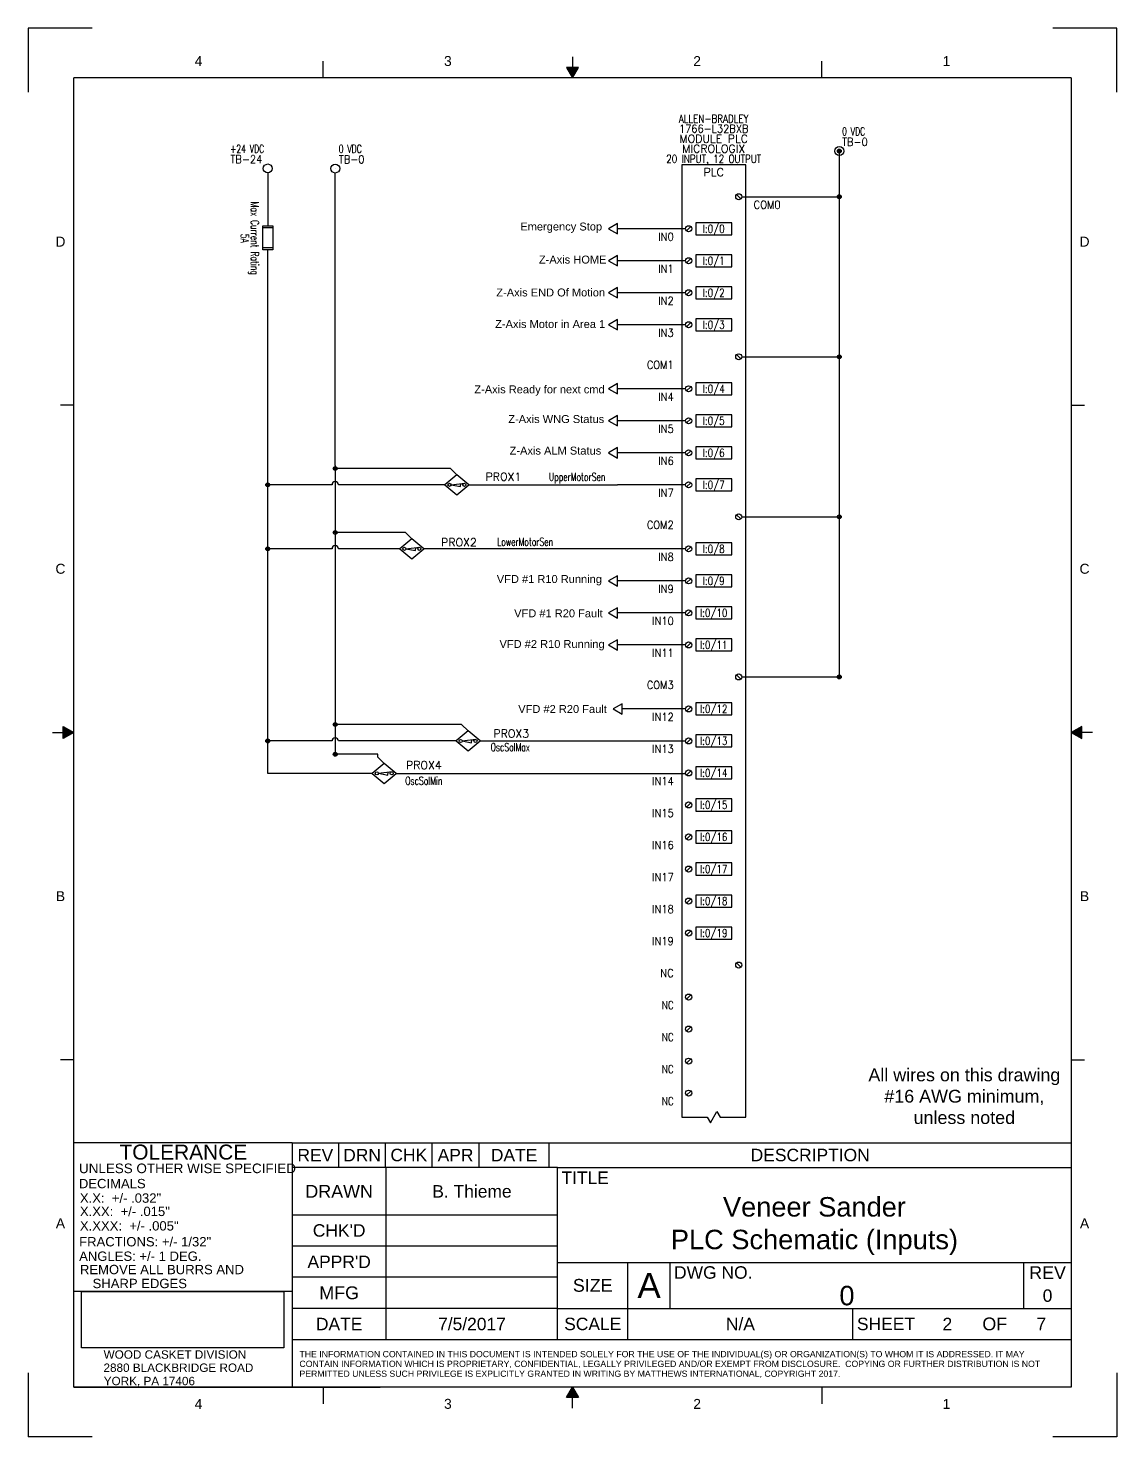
# Model space of a CAD drawing. Header units: inches. Extents: x 2 to 151, y 1 to 23.
# Drawn here: x 24.45 to 41.45, y 1.42 to 23.42 of the extents above; entities that cross this region are included whole.
import ezdxf
from ezdxf.enums import TextEntityAlignment as Align

# ---------------------------------------------------------------- set-up
doc = ezdxf.new("R2010")
doc.units = ezdxf.units.IN
doc.header["$MEASUREMENT"] = 0
for name, color, linetype in [('DESC', 150, 'Continuous'), ('LOC', 8, 'Continuous'), ('MISC', 7, 'Continuous'), ('SYMS', 7, 'Continuous'), ('TAGS', 150, 'Continuous'), ('TERMS', 123, 'Continuous'), ('Title Block Border', 7, 'Continuous'), ('Title Block Text', 7, 'Continuous'), ('WIRES', 7, 'Continuous')]:
    doc.layers.add(name, color=color, linetype=linetype)
doc.styles.add('Current-ANSI', font='arial.ttf')
doc.styles.add('DEFAULT-ANSI', font='arial.ttf')
doc.styles.get("Standard").update_dxf_attribs({"font": 'arial.ttf'})
doc.styles.add('Text Style5', font='arial.ttf')
doc.styles.add('WD', font='romans.shx')
picture_1 = doc.add_image_def('image1.png', size_in_pixel=(507, 141))

# ---------------------------------------------------------------- blocks, each defined once
blk = doc.blocks.new('Title Block A Portrait')
at = {"layer": 'Title Block Border'}
h = blk.add_hatch(color=256, dxfattribs=at)
h.dxf.hatch_style = 1
h.paths.add_polyline_path([(4.202, 10.693), (4.25, 10.611), (4.298, 10.693)])
h = blk.add_hatch(color=256, dxfattribs=at)
h.dxf.hatch_style = 1
h.paths.add_polyline_path([(0.273, 5.452), (0.356, 5.5), (0.273, 5.548)])
h = blk.add_hatch(color=256, dxfattribs=at)
h.dxf.hatch_style = 1
h.paths.add_polyline_path([(8.227, 5.548), (8.144, 5.5), (8.227, 5.452)])
h = blk.add_hatch(color=256, dxfattribs=at)
h.dxf.hatch_style = 1
h.paths.add_polyline_path([(4.298, 0.307), (4.25, 0.389), (4.202, 0.307)])
for p, q in [((0.5, 11), (0, 11)), ((0, 11), (0, 10.5)), ((8.5, 11), (8, 11)), ((8.5, 10.5), (8.5, 11)), ((2.303, 10.611), (2.303, 10.743)), ((4.298, 10.693), (4.202, 10.693)), ((4.202, 10.693), (4.25, 10.611)), ((4.25, 10.776), (4.25, 10.693)), ((4.25, 10.611), (4.298, 10.693)), ((4.25, 10.611), (4.298, 10.693)), ((6.197, 10.611), (6.197, 10.743)), ((0.356, 0.389), (0.356, 10.611)), ((8.144, 10.611), (0.356, 10.611)), ((8.144, 10.611), (8.144, 0.389)), ((0.356, 6.473), (0.356, 8.683)), ((0.356, 8.055), (0.252, 8.055)), ((8.144, 8.055), (8.248, 8.055)), ((0.191, 5.5), (0.273, 5.5)), ((0.273, 5.452), (0.273, 5.548)), ((0.273, 5.548), (0.356, 5.5)), ((0.356, 5.5), (0.273, 5.452)), ((0.356, 5.5), (0.273, 5.452)), ((8.227, 5.548), (8.144, 5.5)), ((8.144, 5.5), (8.227, 5.452)), ((8.144, 5.5), (8.227, 5.452)), ((8.227, 5.452), (8.227, 5.548)), ((8.309, 5.5), (8.227, 5.5)), ((0.356, 2.945), (0.252, 2.945)), ((8.144, 2.945), (8.248, 2.945)), ((2.06, 2.297), (0.356, 2.297)), ((2.06, 2.297), (2.06, 0.759)), ((2.06, 2.297), (8.144, 2.297)), ((2.425, 2.102), (2.425, 2.297)), ((2.79, 2.102), (2.79, 2.297)), ((3.155, 2.102), (3.155, 2.297)), ((3.52, 2.102), (3.52, 2.297)), ((4.067, 2.102), (4.067, 2.297)), ((4.133, 2.102), (2.06, 2.102)), ((2.796, 0.759), (2.796, 2.102)), ((4.133, 0.759), (4.133, 2.102)), ((4.133, 2.102), (8.144, 2.102)), ((4.133, 1.732), (2.06, 1.732)), ((4.133, 1.489), (2.06, 1.489)), ((4.133, 1.362), (8.144, 1.362)), ((4.683, 1.002), (4.683, 1.362)), ((5.013, 1.002), (5.013, 1.362)), ((7.774, 1.002), (7.774, 1.362)), ((4.133, 1.246), (2.06, 1.246)), ((2.06, 1.135), (0.356, 1.135)), ((4.133, 1.002), (2.06, 1.002)), ((4.133, 1.002), (8.144, 1.002)), ((4.683, 0.759), (4.683, 1.002)), ((6.44, 0.759), (6.44, 1.002)), ((2.06, 0.759), (8.144, 0.759)), ((2.06, 0.759), (2.06, 0.389)), ((0, 0.5), (0, 0)), ((8.5, 0.5), (8.5, 0)), ((8.144, 0.389), (0.356, 0.389)), ((0.356, 0.389), (2.747, 0.389)), ((2.303, 0.389), (2.303, 0.257)), ((4.202, 0.307), (4.25, 0.389)), ((4.25, 0.389), (4.298, 0.307)), ((4.25, 0.389), (4.298, 0.307)), ((6.197, 0.389), (6.197, 0.257)), ((4.298, 0.307), (4.202, 0.307)), ((4.25, 0.224), (4.25, 0.307)), ((0.5, 0), (0, 0)), ((8.5, 0), (8, 0))]:
    blk.add_line(p, q, dxfattribs=at)
at = {"layer": 'Title Block Border', "color": 5, "style": 'DEFAULT-ANSI'}
for s, height, p in [('DECIMALS', 0.073, (0.396, 1.941)), ('X.X:  +/- .032"', 0.07301, (0.404, 1.828)), ('X.XX:  +/- .015"', 0.07301, (0.404, 1.724)), ('X.XXX:  +/- .005"', 0.07301, (0.404, 1.611)), ('FRACTIONS: +/- 1/32"', 0.07301, (0.398, 1.487)), ('ANGLES: +/- 1 DEG.', 0.07301, (0.398, 1.374)), ('WOOD CASKET DIVISION', 0.06553, (0.589, 0.61)), ('2880 BLACKBRIDGE ROAD', 0.06553, (0.588, 0.507)), ('YORK, PA 17406', 0.06553, (0.59, 0.403))]:
    blk.add_text(s, height=height, dxfattribs=at).set_placement(p)
for s, p in [('THE INFORMATION CONTAINED IN THIS DOCUMENT IS INTENDED SOLELY FOR THE USE OF THE INDIVIDUAL(S) OR ORGANIZATION(S) TO WHOM IT IS ADDRESSED. IT MAY', (2.118, 0.646)), ('CONTAIN INFORMATION WHICH IS PROPRIETARY, CONFIDENTIAL, LEGALLY PRIVILEGED AND/OR EXEMPT FROM DISCLOSURE.  COPYING OR FURTHER DISTRIBUTION IS NOT', (2.118, 0.57)), ('PERMITTED UNLESS SUCH PRIVILEGE IS EXPLICITLY GRANTED IN WRITING BY MATTHEWS INTERNATIONAL, COPYRIGHT 2017.', (2.118, 0.493))]:
    blk.add_text(s, height=0.048673, dxfattribs=at).set_placement(p, align=Align.MIDDLE_LEFT)
at = {"layer": 'Title Block Border', "char_height": 0.0778, "attachment_point": 5, "style": 'Text Style5'}
for s, insert in [('4', (1.33, 10.743)), ('3', (3.277, 10.743)), ('2', (5.223, 10.743)), ('1', (7.17, 10.743)), ('D', (0.252, 9.333)), ('D', (8.248, 9.333)), ('C', (0.252, 6.778)), ('C', (8.248, 6.778)), ('B', (0.252, 4.222)), ('B', (8.248, 4.222)), ('A', (0.252, 1.667)), ('A', (8.248, 1.667)), ('4', (1.33, 0.257)), ('3', (3.277, 0.257)), ('2', (5.223, 0.257)), ('1', (7.17, 0.257))]:
    blk.add_mtext(s, dxfattribs=dict(at, insert=insert))
at = {"layer": 'Title Block Border', "color": 5, "attachment_point": 1, "style": 'DEFAULT-ANSI'}
for s, insert, char_height, width in [('TOLERANCE', (0.713, 2.282), 0.1168, 1.0081), ('\\fArial|b0|i0;\\H0.0750;UNLESS OTHER WISE SPECIFIED', (0.397, 2.134), 0.07301, 1.70843), ('{\\H1x;REMOVE ALL BURRS AND}', (0.404, 1.343), 0.07301, 2.13676), ('SHARP EDGES', (0.503, 1.234), 0.07301, 2.13676)]:
    blk.add_mtext(s, dxfattribs=dict(at, insert=insert, char_height=char_height, width=width))
at = {"layer": 'Title Block Border', "color": 7, "style": 'Current-ANSI'}
for s, insert, char_height, width, attachment_point in [('REV', (2.242, 2.2), 0.0973, 0.66161, 5), ('{\\H1x;DRN}', (2.607, 2.2), 0.0973, 0.66161, 5), ('CHK', (2.972, 2.2), 0.0973, 0.66161, 5), ('APR', (3.337, 2.2), 0.0973, 0.66161, 5), ('DATE', (3.794, 2.2), 0.0973, 0.66161, 5), ('DESCRIPTION', (6.106, 2.2), 0.09735, 0.66161, 5), ('{\\H1x;TITLE}', (4.164, 2.072), 0.09735, 0.72818, 1), ('\\fArial|b0|i0;\\H0.1000;DRAWN', (2.428, 1.917), 0.09735, 0.66161, 5), ("{\\H1x;CHK'D}", (2.428, 1.611), 0.09735, 0.83407, 5), ("{\\H1x;APPR'D}", (2.428, 1.367), 0.09735, 0.25168, 5), ('{\\H1x;DWG NO.}', (5.043, 1.332), 0.09735, 0.72818, 1), ('\\fArial|b0|i0;\\H0.1000;REV', (7.959, 1.332), 0.09735, 0.36409, 2), ('\\fArial|b0|i0;\\H0.1000;SIZE', (4.408, 1.182), 0.09735, 0.30235, 5), ('\\fArial|b0|i0;\\H0.1000;MFG', (2.428, 1.124), 0.09735, 0.38348, 5), ('{\\H1x;DATE}', (2.428, 0.881), 0.09735, 0.93418, 5), ('{\\H1x;SCALE}', (4.408, 0.881), 0.09735, 0.89927, 5), ('{\\H1x;SHEET}', (6.471, 0.881), 0.09735, 0.72818, 4), ('\\fArial|b0|i0;\\H0.1000;OF', (7.547, 0.881), 0.09735, 0.27259, 5)]:
    blk.add_mtext(s, dxfattribs=dict(at, insert=insert, char_height=char_height, width=width, attachment_point=attachment_point))
at = {"layer": 'Title Block Border', "insert": (4.848, 1.182), "char_height": 0.195, "attachment_point": 5}
blk.add_mtext_dynamic_manual_height_columns('A', width=0.32411, gutter_width=1, heights=[0], dxfattribs=at)
at = {"layer": 'Title Block Border'}
blk.add_attdef('SCALE', text='', height=0.0973, dxfattribs=at).set_placement((5.561, 0.881), align=Align.MIDDLE_CENTER)
at = {"layer": 'Title Block Text'}
for tag, height, p in [('DRAWN_BY', 0.0973, (3.465, 1.917)), ('TITLE1', 0.152, (6.139, 1.796)), ('CHECKED_BY', 0.0973, (3.465, 1.611)), ('TITLE2', 0.152, (6.139, 1.541)), ('APPROVED_BY', 0.0973, (3.465, 1.367)), ('MFG', 0.0973, (3.465, 1.124)), ('DWG_NO', 0.152, (6.393, 1.103)), ('REV', 0.0973, (7.959, 1.103)), ('DATE', 0.0973, (3.465, 0.881)), ('SHEET_NO', 0.0973, (7.177, 0.881)), ('SHEET_OF', 0.0973, (7.91, 0.881))]:
    blk.add_attdef(tag, text='', height=height, dxfattribs=at).set_placement(p, align=Align.MIDDLE_CENTER)
at = {"color": 8}
image = blk.add_image(picture_1, insert=(0.417, 0.696), size_in_units=(1.579, 0.439), dxfattribs=at)
image.dxf.flags = 15
image.dxf.unprotected_set("ltscale", 0)
blk = doc.blocks.new('PLCIO_5745')
at = {"layer": 'SYMS'}
for p, q in [((0.5, 0.5), (-0.5, 0.5)), ((-0.5, 0.5), (-0.5, -14.375)), ((0.5, -14.375), (0.5, 0.5)), ((0.357, 0.033), (0.424, -0.033)), ((0.281, -0.406), (-0.281, -0.406)), ((-0.281, -0.406), (-0.281, -0.594)), ((0.281, -0.594), (0.281, -0.406)), ((-0.357, -0.467), (-0.424, -0.533)), ((-0.281, -0.594), (0.281, -0.594)), ((-0.357, -0.967), (-0.424, -1.033)), ((0.281, -0.906), (-0.281, -0.906)), ((-0.281, -0.906), (-0.281, -1.094)), ((-0.281, -1.094), (0.281, -1.094)), ((0.281, -1.094), (0.281, -0.906)), ((-0.357, -1.467), (-0.424, -1.533)), ((0.281, -1.406), (-0.281, -1.406)), ((-0.281, -1.406), (-0.281, -1.594)), ((0.281, -1.594), (0.281, -1.406)), ((-0.281, -1.594), (0.281, -1.594)), ((-0.357, -1.967), (-0.424, -2.033)), ((0.281, -1.906), (-0.281, -1.906)), ((-0.281, -1.906), (-0.281, -2.094)), ((0.281, -2.094), (0.281, -1.906)), ((-0.281, -2.094), (0.281, -2.094)), ((0.357, -2.467), (0.424, -2.533)), ((-0.357, -2.967), (-0.424, -3.033)), ((0.281, -2.906), (-0.281, -2.906)), ((-0.281, -2.906), (-0.281, -3.094)), ((0.281, -3.094), (0.281, -2.906)), ((-0.281, -3.094), (0.281, -3.094)), ((-0.357, -3.467), (-0.424, -3.533)), ((0.281, -3.406), (-0.281, -3.406)), ((-0.281, -3.406), (-0.281, -3.594)), ((0.281, -3.594), (0.281, -3.406)), ((-0.281, -3.594), (0.281, -3.594)), ((0.281, -3.906), (-0.281, -3.906)), ((-0.281, -3.906), (-0.281, -4.094)), ((0.281, -4.094), (0.281, -3.906)), ((-0.357, -3.967), (-0.424, -4.033)), ((-0.281, -4.094), (0.281, -4.094)), ((-0.357, -4.467), (-0.424, -4.533)), ((0.281, -4.406), (-0.281, -4.406)), ((-0.281, -4.406), (-0.281, -4.594)), ((-0.281, -4.594), (0.281, -4.594)), ((0.281, -4.594), (0.281, -4.406)), ((0.357, -4.967), (0.424, -5.033)), ((-0.357, -5.467), (-0.424, -5.533)), ((0.281, -5.406), (-0.281, -5.406)), ((-0.281, -5.406), (-0.281, -5.594)), ((0.281, -5.594), (0.281, -5.406)), ((-0.281, -5.594), (0.281, -5.594)), ((0.281, -5.906), (-0.281, -5.906)), ((-0.281, -5.906), (-0.281, -6.094)), ((0.281, -6.094), (0.281, -5.906)), ((-0.357, -5.967), (-0.424, -6.033)), ((-0.281, -6.094), (0.281, -6.094)), ((-0.357, -6.467), (-0.424, -6.533)), ((0.281, -6.406), (-0.281, -6.406)), ((-0.281, -6.406), (-0.281, -6.594)), ((-0.281, -6.594), (0.281, -6.594)), ((0.281, -6.594), (0.281, -6.406)), ((-0.357, -6.967), (-0.424, -7.033)), ((0.281, -6.906), (-0.281, -6.906)), ((-0.281, -6.906), (-0.281, -7.094)), ((0.281, -7.094), (0.281, -6.906)), ((-0.281, -7.094), (0.281, -7.094)), ((0.357, -7.467), (0.424, -7.533)), ((0.281, -7.906), (-0.281, -7.906)), ((-0.281, -7.906), (-0.281, -8.094)), ((0.281, -8.094), (0.281, -7.906)), ((-0.357, -7.967), (-0.424, -8.033)), ((-0.281, -8.094), (0.281, -8.094)), ((-0.357, -8.467), (-0.424, -8.533)), ((0.281, -8.406), (-0.281, -8.406)), ((-0.281, -8.406), (-0.281, -8.594)), ((0.281, -8.594), (0.281, -8.406)), ((-0.281, -8.594), (0.281, -8.594)), ((-0.357, -8.967), (-0.424, -9.033)), ((0.281, -8.906), (-0.281, -8.906)), ((-0.281, -8.906), (-0.281, -9.094)), ((0.281, -9.094), (0.281, -8.906)), ((-0.281, -9.094), (0.281, -9.094)), ((0.281, -9.406), (-0.281, -9.406)), ((-0.281, -9.406), (-0.281, -9.594)), ((0.281, -9.594), (0.281, -9.406)), ((-0.357, -9.467), (-0.424, -9.533)), ((-0.281, -9.594), (0.281, -9.594)), ((-0.357, -9.967), (-0.424, -10.033)), ((0.281, -9.906), (-0.281, -9.906)), ((-0.281, -9.906), (-0.281, -10.094)), ((-0.281, -10.094), (0.281, -10.094)), ((0.281, -10.094), (0.281, -9.906)), ((-0.357, -10.467), (-0.424, -10.533)), ((0.281, -10.406), (-0.281, -10.406)), ((-0.281, -10.406), (-0.281, -10.594)), ((0.281, -10.594), (0.281, -10.406)), ((-0.281, -10.594), (0.281, -10.594)), ((-0.357, -10.967), (-0.424, -11.033)), ((0.281, -10.906), (-0.281, -10.906)), ((-0.281, -10.906), (-0.281, -11.094)), ((0.281, -11.094), (0.281, -10.906)), ((-0.281, -11.094), (0.281, -11.094)), ((0.281, -11.406), (-0.281, -11.406)), ((-0.281, -11.406), (-0.281, -11.594)), ((0.281, -11.594), (0.281, -11.406)), ((-0.357, -11.467), (-0.424, -11.533)), ((-0.281, -11.594), (0.281, -11.594)), ((0.357, -11.967), (0.424, -12.033)), ((-0.357, -12.467), (-0.424, -12.533)), ((-0.357, -12.967), (-0.424, -13.033)), ((-0.357, -13.467), (-0.424, -13.533)), ((-0.357, -13.967), (-0.424, -14.033)), ((-0.05, -14.462), (0.05, -14.288)), ((0.05, -14.288), (0.1, -14.375)), ((-0.5, -14.375), (-0.1, -14.375)), ((-0.1, -14.375), (-0.05, -14.462)), ((0.1, -14.375), (0.5, -14.375))]:
    blk.add_line(p, q, dxfattribs=at)
for centre in [(0.391, 0), (-0.391, -0.5), (-0.391, -1), (-0.391, -1.5), (-0.391, -2), (0.391, -2.5), (-0.391, -3), (-0.391, -3.5), (-0.391, -4), (-0.391, -4.5), (0.391, -5), (-0.391, -5.5), (-0.391, -6), (-0.391, -6.5), (-0.391, -7), (0.391, -7.5), (-0.391, -8), (-0.391, -8.5), (-0.391, -9), (-0.391, -9.5), (-0.391, -10), (-0.391, -10.5), (-0.391, -11), (-0.391, -11.5), (0.391, -12), (-0.391, -12.5), (-0.391, -13), (-0.391, -13.5), (-0.391, -14)]:
    blk.add_circle(centre, 0.0469, dxfattribs=at)
at = {"layer": 'SYMS', "style": 'WD'}
for tag, width, p in [('INST', 0.8, (0, 1.482)), ('LOC', 0.8, (0, 1.312)), ('MFG', 0.8, (0, 1.156)), ('CAT', 0.9, (0, 1)), ('DESC', 0.8, (0, 0.53))]:
    blk.add_attdef(tag, text='', height=0.125, dxfattribs=dict(at, width=width)).set_placement(p, align=Align.CENTER)
for tag, p in [('LINE1', (0, 0.844)), ('LINE2', (0, 0.688)), ('TAG', (0, 0.322))]:
    blk.add_attdef(tag, text='', height=0.125, dxfattribs=at).set_placement(p, align=Align.CENTER)
at = {"layer": 'SYMS', "linetype": 'Continuous', "style": 'WD', "flags": 9}
blk.add_attdef('ASSYCODE', text='', height=0.01, dxfattribs=at).set_placement((0.23, 1.071), align=Align.CENTER)
at = {"layer": 'SYMS', "style": 'WD', "flags": 1}
for tag, p in [('X1TERM01', (0.438, 0)), ('X4TERM02', (-0.438, -0.5)), ('X4TERM03', (-0.438, -1)), ('X4TERM04', (-0.438, -1.5)), ('X4TERM05', (-0.438, -2)), ('X1TERM06', (0.438, -2.5)), ('X4TERM07', (-0.438, -3)), ('X4TERM08', (-0.438, -3.5)), ('X4TERM09', (-0.438, -4)), ('X4TERM10', (-0.438, -4.5)), ('X1TERM11', (0.438, -5)), ('X4TERM12', (-0.438, -5.5)), ('X4TERM13', (-0.438, -6)), ('X4TERM14', (-0.438, -6.5)), ('X4TERM15', (-0.438, -7)), ('X1TERM16', (0.438, -7.5)), ('X4TERM17', (-0.438, -8)), ('X4TERM18', (-0.438, -8.5)), ('X4TERM19', (-0.438, -9)), ('X4TERM20', (-0.438, -9.5)), ('X4TERM21', (-0.438, -10)), ('X4TERM22', (-0.438, -10.5)), ('X4TERM23', (-0.438, -11)), ('X4TERM24', (-0.438, -11.5)), ('X1TERM25', (0.438, -12)), ('X4TERM26', (-0.438, -12.5)), ('X4TERM27', (-0.438, -13)), ('X4TERM28', (-0.438, -13.5)), ('X4TERM29', (-0.438, -14))]:
    blk.add_attdef(tag, p, '', height=0.01, dxfattribs=at)
at = {"layer": 'SYMS', "style": 'WD'}
for tag, width, p in [('TERM01', 0.9, (0.438, -0.156)), ('TERMDESC02', 0.9, (-0.625, -0.562)), ('TERMDESC03', 0.9, (-0.625, -1.062)), ('TERMDESC04', 0.9, (-0.625, -1.562)), ('TERMDESC05', 0.9, (-0.625, -2.062)), ('TERMDESC06', 0.9, (-0.625, -2.562)), ('TERM06', 0.9, (0.438, -2.594)), ('TERMDESC07', 0.9, (-0.625, -3.062)), ('TERMDESC08', 0.9, (-0.625, -3.562)), ('TERMDESC09', 0.9, (-0.625, -4.062)), ('TERMDESC10', 0.9, (-0.625, -4.562)), ('TERMDESC11', 0.9, (-0.625, -5.062)), ('TERM11', 0.9, (0.438, -5.094)), ('TERMDESC12', 0.9, (-0.625, -5.562)), ('TERMDESC13', 0.9, (-0.625, -6.062)), ('TERMDESC14', 0.9, (-0.625, -6.562)), ('TERMDESC15', 0.9, (-0.625, -7.062)), ('TERMDESC16', 0.9, (-0.625, -7.562)), ('TERM16', 0.9, (0.438, -7.594)), ('TERMDESC17', 0.9, (-0.625, -8.062)), ('TERMDESC18', 0.9, (-0.625, -8.562)), ('TERMDESC19', 0.9, (-0.625, -9.062)), ('TERMDESC20', 0.9, (-0.625, -9.562)), ('TERMDESC21', 0.9, (-0.625, -10.062)), ('TERMDESC22', 0.9, (-0.625, -10.562)), ('TERMDESC23', 0.9, (-0.625, -11.062)), ('TERMDESC24', 0.9, (-0.625, -11.562)), ('TERMDESC25', 0.9, (-0.625, -12.062)), ('TERM25', 0.9, (0.438, -12.094)), ('TERMDESC26', 0.8, (-0.625, -12.562)), ('TERMDESC27', 0.8, (-0.625, -13.062)), ('TERMDESC28', 0.8, (-0.625, -13.562)), ('TERMDESC29', 0.8, (-0.625, -14.062))]:
    blk.add_attdef(tag, text='', height=0.125, dxfattribs=dict(at, width=width)).set_placement(p, align=Align.TOP_RIGHT)
at = {"layer": 'SYMS', "style": 'WD', "width": 0.9}
for tag, p in [('TERMDESC01', (0.625, -0.062)), ('TERM02', (-0.438, -0.656)), ('TERM03', (-0.438, -1.156)), ('TERM04', (-0.438, -1.656)), ('TERM05', (-0.438, -2.156)), ('TERM07', (-0.438, -3.156)), ('TERM08', (-0.438, -3.656)), ('TERM09', (-0.438, -4.156)), ('TERM10', (-0.438, -4.656)), ('TERM12', (-0.438, -5.656)), ('TERM13', (-0.438, -6.156)), ('TERM14', (-0.438, -6.656)), ('TERM15', (-0.438, -7.156)), ('TERM17', (-0.438, -8.156)), ('TERM18', (-0.438, -8.656)), ('TERM19', (-0.438, -9.156)), ('TERM20', (-0.438, -9.656)), ('TERM21', (-0.438, -10.156)), ('TERM22', (-0.438, -10.656)), ('TERM23', (-0.438, -11.156)), ('TERM24', (-0.438, -11.656)), ('TERM26', (-0.438, -12.594)), ('TERM27', (-0.438, -13.094)), ('TERM28', (-0.438, -13.594)), ('TERM29', (-0.438, -14.094))]:
    blk.add_attdef(tag, text='', height=0.125, dxfattribs=at).set_placement(p, align=Align.TOP_LEFT)
at = {"layer": 'SYMS', "style": 'WD', "width": 0.8}
for tag, p in [('TAGA02', (0, -0.5)), ('TAGA03', (0, -1)), ('TAGA04', (0, -1.5)), ('TAGA05', (0, -2)), ('TAGA07', (0, -3)), ('TAGA08', (0, -3.5)), ('TAGA09', (0, -4)), ('TAGA10', (0, -4.5)), ('TAGA12', (0, -5.5)), ('TAGA13', (0, -6)), ('TAGA14', (0, -6.5)), ('TAGA15', (0, -7)), ('TAGA17', (0, -8)), ('TAGA18', (0, -8.5)), ('TAGA19', (0, -9)), ('TAGA20', (0, -9.5)), ('TAGA21', (0, -10)), ('TAGA22', (0, -10.5)), ('TAGA23', (0, -11)), ('TAGA24', (0, -11.5))]:
    blk.add_attdef(tag, text='', height=0.125, dxfattribs=at).set_placement(p, align=Align.MIDDLE_CENTER)
at = {"layer": 'SYMS', "style": 'WD', "width": 0.9}
for tag, p in [('DESCA02', (1.25, -0.469)), ('DESCB02', (1.25, -0.625)), ('DESCC02', (1.25, -0.781)), ('DESCD02', (1.25, -0.938)), ('DESCA03', (1.25, -0.969)), ('DESCE02', (1.25, -1.094)), ('DESCB03', (1.25, -1.125)), ('DESCC03', (1.25, -1.281)), ('DESCD03', (1.25, -1.438)), ('DESCA04', (1.25, -1.469)), ('DESCE03', (1.25, -1.594)), ('DESCB04', (1.25, -1.625)), ('DESCC04', (1.25, -1.781)), ('DESCD04', (1.25, -1.938)), ('DESCA05', (1.25, -1.969)), ('DESCE04', (1.25, -2.094)), ('DESCB05', (1.25, -2.125)), ('DESCC05', (1.25, -2.281)), ('DESCD05', (1.25, -2.438)), ('DESCE05', (1.25, -2.594)), ('DESCA07', (1.25, -2.969)), ('DESCB07', (1.25, -3.125)), ('DESCC07', (1.25, -3.281)), ('DESCD07', (1.25, -3.438)), ('DESCA08', (1.25, -3.469)), ('DESCE07', (1.25, -3.594)), ('DESCB08', (1.25, -3.625)), ('DESCC08', (1.25, -3.781)), ('DESCD08', (1.25, -3.938)), ('DESCA09', (1.25, -3.969)), ('DESCE08', (1.25, -4.094)), ('DESCB09', (1.25, -4.125)), ('DESCC09', (1.25, -4.281)), ('DESCD09', (1.25, -4.438)), ('DESCA10', (1.25, -4.469)), ('DESCE09', (1.25, -4.594)), ('DESCB10', (1.25, -4.625)), ('DESCC10', (1.25, -4.781)), ('DESCD10', (1.25, -4.938)), ('DESCE10', (1.25, -5.094)), ('DESCA12', (1.25, -5.469)), ('DESCB12', (1.25, -5.625)), ('DESCC12', (1.25, -5.781)), ('DESCD12', (1.25, -5.938)), ('DESCA13', (1.25, -5.969)), ('DESCE12', (1.25, -6.094)), ('DESCB13', (1.25, -6.125)), ('DESCC13', (1.25, -6.281)), ('DESCD13', (1.25, -6.438)), ('DESCA14', (1.25, -6.469)), ('DESCE13', (1.25, -6.594)), ('DESCB14', (1.25, -6.625)), ('DESCC14', (1.25, -6.781)), ('DESCD14', (1.25, -6.938)), ('DESCA15', (1.25, -6.969)), ('DESCE14', (1.25, -7.094)), ('DESCB15', (1.25, -7.125)), ('DESCC15', (1.25, -7.281)), ('DESCD15', (1.25, -7.438)), ('DESCE15', (1.25, -7.594)), ('DESCA17', (1.25, -7.969)), ('DESCB17', (1.25, -8.125)), ('DESCC17', (1.25, -8.281)), ('DESCD17', (1.25, -8.438)), ('DESCA18', (1.25, -8.469)), ('DESCE17', (1.25, -8.594)), ('DESCB18', (1.25, -8.625)), ('DESCC18', (1.25, -8.781)), ('DESCD18', (1.25, -8.938)), ('DESCA19', (1.25, -8.969)), ('DESCE18', (1.25, -9.094)), ('DESCB19', (1.25, -9.125)), ('DESCC19', (1.25, -9.281)), ('DESCD19', (1.25, -9.438)), ('DESCA20', (1.25, -9.469)), ('DESCE19', (1.25, -9.594)), ('DESCB20', (1.25, -9.625)), ('DESCC20', (1.25, -9.781)), ('DESCD20', (1.25, -9.938)), ('DESCA21', (1.25, -9.969)), ('DESCE20', (1.25, -10.094)), ('DESCB21', (1.25, -10.125)), ('DESCC21', (1.25, -10.281)), ('DESCD21', (1.25, -10.438)), ('DESCA22', (1.25, -10.469)), ('DESCE21', (1.25, -10.594)), ('DESCB22', (1.25, -10.625)), ('DESCC22', (1.25, -10.781)), ('DESCD22', (1.25, -10.938)), ('DESCA23', (1.25, -10.969)), ('DESCE22', (1.25, -11.094)), ('DESCB23', (1.25, -11.125)), ('DESCC23', (1.25, -11.281)), ('DESCD23', (1.25, -11.438)), ('DESCA24', (1.25, -11.469)), ('DESCE23', (1.25, -11.594)), ('DESCB24', (1.25, -11.625)), ('DESCC24', (1.25, -11.781)), ('DESCD24', (1.25, -11.938)), ('DESCE24', (1.25, -12.094))]:
    blk.add_attdef(tag, p, '', height=0.125, dxfattribs=at)
blk = doc.blocks.new('WDDOT')
for radius in [0.03, 0.0187, 0.00929]:
    blk.add_circle((0, 0), radius)
blk = doc.blocks.new('HT0W02')
blk.add_circle((0, 0), 0.0699)
at = {"style": 'WD'}
for tag, p, width in [('INST', (0.062, 0.42), 0.7), ('LOC', (0.062, 0.25), 0.7), ('DESC1', (0.053, -0.385), 0.8)]:
    blk.add_attdef(tag, p, '', height=0.125, dxfattribs=dict(at, width=width))
at = {"linetype": 'Continuous', "style": 'WD', "width": 0.8, "flags": 8}
blk.add_attdef('WIRENO', text='', height=0.125, dxfattribs=at).set_placement((0, 0.094), align=Align.CENTER)
at = {"style": 'WD', "flags": 1}
for tag, p, height in [('X4TERM01', (-0.07, 0), 0.0125), ('X4TERMDESC01', (-0.055, -0.023), 0.025), ('X2TERMDESC01', (-0.006, 0.029), 0.025), ('STRIPSEQ', (0, 0), 0.00125), ('X2TERM01', (0, 0.07), 0.0125), ('X1TERMDESC01', (0.039, -0.003), 0.025), ('X1TERM01', (0.07, 0), 0.0125), ('LINKTERM', (0, -0.002), 0.00125), ('X8TERM01', (0, -0.07), 0.0125), ('X8TERMDESC01', (0, -0.054), 0.025)]:
    blk.add_attdef(tag, p, '', height=height, dxfattribs=at)
at = {"linetype": 'Continuous', "style": 'WD'}
for tag, p, height, width, flags in [('TAGSTRIP', (0.053, -0.229), 0.125, 0.9, 8), ('DESC2', (0.053, -0.541), 0.125, 0.8, 8), ('CAT', (0.213, -0.406), 0.109, 0.8, 1), ('DESC3', (0.053, -0.698), 0.125, 0.8, 8)]:
    blk.add_attdef(tag, p, '', height=height, dxfattribs=dict(at, width=width, flags=flags))
at = {"linetype": 'Continuous', "style": 'WD', "width": 0.8, "flags": 1}
blk.add_attdef('MFG', text='', height=0.109, dxfattribs=at).set_placement((0.088, -0.406), align=Align.RIGHT)
at = {"style": 'WD', "width": 0.7, "flags": 1}
blk.add_attdef('ASSYCODE', (0.062, -0.281), '', height=0.01, dxfattribs=at)
blk = doc.blocks.new('HPX12')
for p, q in [((0, 0.156), (-0.188, 0)), ((-0.188, 0), (0, -0.156)), ((0.188, 0), (0, 0.156)), ((0, -0.156), (0.188, 0))]:
    blk.add_line(p, q)
at = {"linetype": 'Continuous'}
for p, q in [((-0.092, 0.002), (0.122, 0.028)), ((-0.092, 0.002), (0.055, -0.028)), ((0.055, -0.028), (0.061, 0.02))]:
    blk.add_line(p, q, dxfattribs=at)
for centre in [(-0.116, 0), (0.116, 0)]:
    blk.add_circle(centre, 0.0242)
at = {"style": 'WD', "width": 0.7}
for tag, p in [('INST', (0, 0.841)), ('LOC', (0, 0.672)), ('DESC1', (0, 0.516)), ('DESC2', (0, 0.359)), ('XREF', (0, -0.314)), ('WDTAGALT', (-0.009, -0.469))]:
    blk.add_attdef(tag, text='', height=0.125, dxfattribs=at).set_placement(p, align=Align.CENTER)
at = {"style": 'WD'}
blk.add_attdef('TAG1', text='', height=0.125, dxfattribs=at).set_placement((0, 0.203), align=Align.CENTER)
for tag, p in [('X2LINK', (0, 0.297)), ('X8LINK', (0, -0.172))]:
    blk.add_attdef(tag, p, '', height=0.01, dxfattribs=at)
at = {"linetype": 'Continuous', "style": 'WD', "flags": 8}
for tag, p in [('TERM03', (-0.078, 0.172)), ('TERM01', (-0.25, -0.031))]:
    blk.add_attdef(tag, text='', height=0.125, dxfattribs=at).set_placement(p, align=Align.TOP_RIGHT)
at = {"style": 'WD'}
for tag, p, height, flags in [('X4TERM01', (-0.188, 0), 0.0125, 1), ('FAMILY', (-0.036, 0.094), 0.01, 9), ('CONTACT', (-0.036, 0.077), 0.01, 1), ('X2TERM03', (0, 0.156), 0.0125, 1), ('X1TERM02', (0.188, 0), 0.0125, 1)]:
    blk.add_attdef(tag, p, '', height=height, dxfattribs=dict(at, flags=flags))
at = {"linetype": 'Continuous', "style": 'WD', "flags": 9}
for tag, p in [('ASSYCODE', (-0.016, 0.016)), ('MFG', (-0.011, 0.03)), ('CAT', (-0.011, 0.05))]:
    blk.add_attdef(tag, text='', height=0.01, dxfattribs=at).set_placement(p, align=Align.CENTER)
at = {"linetype": 'Continuous', "style": 'WD', "flags": 8}
blk.add_attdef('TERM02', text='', height=0.125, dxfattribs=at).set_placement((0.25, -0.031), align=Align.TOP_LEFT)
blk = doc.blocks.new('HFU0')
for p, q in [((-0.188, -0.078), (-0.188, 0.078)), ((-0.188, 0.078), (0.188, 0.078)), ((-0.156, 0.078), (-0.156, -0.078)), ((0.156, 0.078), (0.156, -0.078)), ((0.188, 0.078), (0.188, -0.078)), ((0.188, -0.078), (-0.188, -0.078))]:
    blk.add_line(p, q)
at = {"style": 'WD', "width": 0.7}
for tag, p in [('INST', (0, 0.328)), ('LOC', (0, 0.172)), ('DESC1', (0.007, -0.262)), ('DESC2', (0.007, -0.419)), ('DESC3', (0, -0.578))]:
    blk.add_attdef(tag, text='', height=0.125, dxfattribs=at).set_placement(p, align=Align.CENTER)
at = {"style": 'WD', "flags": 1}
for tag, p in [('X4TERM01', (-0.188, 0)), ('X1TERM02', (0.188, 0))]:
    blk.add_attdef(tag, p, '', height=0.01, dxfattribs=at)
at = {"style": 'WD', "width": 0.7}
blk.add_attdef('RATING1', text='', height=0.0938, dxfattribs=at).set_placement((0, 0), align=Align.MIDDLE_CENTER)
at = {"linetype": 'Continuous', "style": 'WD', "flags": 9}
for tag, p in [('ASSYCODE', (0.156, 0.118)), ('MFG', (0.156, 0.083)), ('CAT', (0.156, 0.102))]:
    blk.add_attdef(tag, text='', height=0.01, dxfattribs=at).set_placement(p, align=Align.CENTER)
at = {"linetype": 'Continuous', "style": 'WD', "width": 0.7, "flags": 8}
blk.add_attdef('TERM01', text='', height=0.1, dxfattribs=at).set_placement((-0.25, -0.016), align=Align.TOP_RIGHT)
blk.add_attdef('TERM02', text='', height=0.1, dxfattribs=at).set_placement((0.25, -0.016), align=Align.TOP_LEFT)
blk = doc.blocks.new('HT0_05')
blk.add_lwpolyline([(0.081, -0.063), (0, 0.078), (-0.081, -0.063)], close=True)
at = {"style": 'WD', "flags": 1}
for tag, p in [('X4TERM01', (-0.045, 0)), ('X2TERM01', (0, 0.078)), ('X1TERM01', (0.045, 0)), ('X8TERM01', (0, -0.063))]:
    blk.add_attdef(tag, p, '', height=0.01, dxfattribs=at)

msp = doc.modelspace()

# ---------------------------------------------------------------- linework, layer by layer
at = {"layer": 'WIRES'}
for p, q in [((37.118, 21.504), (37.118, 13.281)), ((28.193, 21.162), (28.193, 20.335)), ((29.247, 21.231), (29.247, 21.231)), ((29.247, 16.593), (29.247, 21.162)), ((35.594, 20.791), (37.118, 20.791)), ((34.719, 20.291), (33.657, 20.291)), ((28.193, 16.291), (28.193, 19.96)), ((34.719, 19.791), (33.657, 19.791)), ((34.719, 19.291), (33.657, 19.291)), ((34.719, 18.791), (33.657, 18.791)), ((35.594, 18.291), (37.118, 18.291)), ((34.719, 17.791), (33.657, 17.791)), ((34.719, 17.291), (33.657, 17.291)), ((34.719, 16.791), (33.657, 16.791)), ((29.247, 16.593), (29.247, 12.083)), ((31.047, 16.547), (29.247, 16.547)), ((31.147, 16.447), (31.047, 16.547)), ((28.193, 11.784), (28.193, 16.291)), ((29.197, 16.291), (28.193, 16.291)), ((30.96, 16.291), (29.297, 16.291)), ((31.335, 16.291), (33.657, 16.291)), ((34.719, 16.291), (33.657, 16.291)), ((35.594, 15.791), (37.118, 15.791)), ((30.343, 15.547), (29.247, 15.547)), ((30.443, 15.447), (30.343, 15.547)), ((29.197, 15.291), (28.193, 15.291)), ((30.255, 15.291), (29.297, 15.291)), ((32.144, 15.291), (30.63, 15.291)), ((33.657, 15.291), (32.144, 15.291)), ((34.719, 15.291), (33.657, 15.291)), ((34.719, 14.791), (33.657, 14.791)), ((34.719, 14.291), (33.657, 14.291)), ((34.719, 13.791), (33.657, 13.791)), ((35.594, 13.291), (37.118, 13.291)), ((34.719, 12.791), (33.73, 12.791)), ((31.221, 12.547), (29.247, 12.547)), ((31.321, 12.447), (31.221, 12.547)), ((29.197, 12.291), (28.193, 12.291)), ((31.134, 12.291), (29.297, 12.291)), ((31.509, 12.291), (34.719, 12.291)), ((29.913, 12.083), (29.247, 12.083)), ((29.913, 12.04), (29.913, 12.083)), ((30.013, 11.94), (29.913, 12.04)), ((29.825, 11.784), (28.193, 11.784)), ((30.2, 11.784), (34.719, 11.784))]:
    msp.add_line(p, q, dxfattribs=at)
for centre in [(29.247, 16.291), (29.247, 15.291), (29.247, 12.291)]:
    msp.add_arc(centre, 0.05, 0, 180, dxfattribs=at)

# ---------------------------------------------------------------- block references
at = {"xscale": 2, "yscale": 2, "zscale": 2}
msp.add_blockref('Title Block A Portrait', (24.452, 1.423), dxfattribs=at).add_auto_attribs({'DWG_NO': '0', 'REV': '0', 'TITLE1': 'Veneer Sander', 'TITLE2': 'PLC Schematic (Inputs)', 'DRAWN_BY': 'B. Thieme', 'DATE': '7/5/2017', 'SCALE': 'N/A', 'SHEET_NO': '2', 'SHEET_OF': '7'})
at = {"layer": 'DESC'}
ref = msp.add_blockref('PLCIO_5745', (35.157, 20.791), dxfattribs=at)
ref.add_attrib('TERMDESC01', 'COM0', dxfattribs={"layer": 'TERMS', "height": 0.125, "style": 'WD', "width": 0.9}).set_placement((35.782, 20.728), align=Align.TOP_LEFT)
ref.add_attrib('CAT', '1766-L32BXB', dxfattribs={"layer": 'MISC', "height": 0.125, "style": 'WD', "width": 0.9}).set_placement((35.157, 21.791), align=Align.CENTER)
ref.add_attrib('TAG', 'PLC', dxfattribs={"layer": 'TAGS', "height": 0.125, "style": 'WD'}).set_placement((35.157, 21.112), align=Align.CENTER)
ref.add_attrib('LINE1', 'MODULE PLC', dxfattribs={"layer": 'MISC', "height": 0.125, "style": 'WD'}).set_placement((35.157, 21.634), align=Align.CENTER)
ref.add_attrib('DESC', '20 INPUT, 12 OUTPUT', dxfattribs={"height": 0.125, "style": 'WD', "width": 0.8}).set_placement((35.157, 21.32), align=Align.CENTER)
ref.add_attrib('LINE2', 'MICROLOGIX', dxfattribs={"layer": 'MISC', "height": 0.125, "style": 'WD'}).set_placement((35.157, 21.478), align=Align.CENTER)
ref.add_attrib('MFG', 'ALLEN-BRADLEY', dxfattribs={"layer": 'MISC', "height": 0.125, "style": 'WD', "width": 0.8}).set_placement((35.157, 21.947), align=Align.CENTER)
ref.add_attrib('TAGA02', 'I:0/0', dxfattribs={"layer": 'TAGS', "height": 0.125, "style": 'WD', "width": 0.8}).set_placement((35.157, 20.291), align=Align.MIDDLE_CENTER)
ref.add_attrib('TERMDESC02', 'IN0', dxfattribs={"layer": 'TERMS', "height": 0.125, "style": 'WD', "width": 0.9}).set_placement((34.532, 20.228), align=Align.TOP_RIGHT)
ref.add_attrib('TAGA03', 'I:0/1', dxfattribs={"layer": 'TAGS', "height": 0.125, "style": 'WD', "width": 0.8}).set_placement((35.157, 19.791), align=Align.MIDDLE_CENTER)
ref.add_attrib('TERMDESC03', 'IN1', dxfattribs={"layer": 'TERMS', "height": 0.125, "style": 'WD', "width": 0.9}).set_placement((34.532, 19.728), align=Align.TOP_RIGHT)
ref.add_attrib('TAGA04', 'I:0/2', dxfattribs={"layer": 'TAGS', "height": 0.125, "style": 'WD', "width": 0.8}).set_placement((35.157, 19.291), align=Align.MIDDLE_CENTER)
ref.add_attrib('TERMDESC04', 'IN2', dxfattribs={"layer": 'TERMS', "height": 0.125, "style": 'WD', "width": 0.9}).set_placement((34.532, 19.228), align=Align.TOP_RIGHT)
ref.add_attrib('TAGA05', 'I:0/3', dxfattribs={"layer": 'TAGS', "height": 0.125, "style": 'WD', "width": 0.8}).set_placement((35.157, 18.791), align=Align.MIDDLE_CENTER)
ref.add_attrib('TERMDESC05', 'IN3', dxfattribs={"layer": 'TERMS', "height": 0.125, "style": 'WD', "width": 0.9}).set_placement((34.532, 18.728), align=Align.TOP_RIGHT)
ref.add_attrib('TERMDESC06', 'COM1', dxfattribs={"layer": 'TERMS', "height": 0.125, "style": 'WD', "width": 0.9}).set_placement((34.532, 18.228), align=Align.TOP_RIGHT)
ref.add_attrib('TAGA07', 'I:0/4', dxfattribs={"layer": 'TAGS', "height": 0.125, "style": 'WD', "width": 0.8}).set_placement((35.157, 17.791), align=Align.MIDDLE_CENTER)
ref.add_attrib('TERMDESC07', 'IN4', dxfattribs={"layer": 'TERMS', "height": 0.125, "style": 'WD', "width": 0.9}).set_placement((34.532, 17.728), align=Align.TOP_RIGHT)
ref.add_attrib('TAGA08', 'I:0/5', dxfattribs={"layer": 'TAGS', "height": 0.125, "style": 'WD', "width": 0.8}).set_placement((35.157, 17.291), align=Align.MIDDLE_CENTER)
ref.add_attrib('TERMDESC08', 'IN5', dxfattribs={"layer": 'TERMS', "height": 0.125, "style": 'WD', "width": 0.9}).set_placement((34.532, 17.228), align=Align.TOP_RIGHT)
ref.add_attrib('TAGA09', 'I:0/6', dxfattribs={"layer": 'TAGS', "height": 0.125, "style": 'WD', "width": 0.8}).set_placement((35.157, 16.791), align=Align.MIDDLE_CENTER)
ref.add_attrib('TERMDESC09', 'IN6', dxfattribs={"layer": 'TERMS', "height": 0.125, "style": 'WD', "width": 0.9}).set_placement((34.532, 16.728), align=Align.TOP_RIGHT)
ref.add_attrib('TAGA10', 'I:0/7', dxfattribs={"layer": 'TAGS', "height": 0.125, "style": 'WD', "width": 0.8}).set_placement((35.157, 16.291), align=Align.MIDDLE_CENTER)
ref.add_attrib('TERMDESC10', 'IN7', dxfattribs={"layer": 'TERMS', "height": 0.125, "style": 'WD', "width": 0.9}).set_placement((34.532, 16.228), align=Align.TOP_RIGHT)
ref.add_attrib('TERMDESC11', 'COM2', dxfattribs={"layer": 'TERMS', "height": 0.125, "style": 'WD', "width": 0.9}).set_placement((34.532, 15.728), align=Align.TOP_RIGHT)
ref.add_attrib('TAGA12', 'I:0/8', dxfattribs={"layer": 'TAGS', "height": 0.125, "style": 'WD', "width": 0.8}).set_placement((35.157, 15.291), align=Align.MIDDLE_CENTER)
ref.add_attrib('TERMDESC12', 'IN8', dxfattribs={"layer": 'TERMS', "height": 0.125, "style": 'WD', "width": 0.9}).set_placement((34.532, 15.228), align=Align.TOP_RIGHT)
ref.add_attrib('TAGA13', 'I:0/9', dxfattribs={"layer": 'TAGS', "height": 0.125, "style": 'WD', "width": 0.8}).set_placement((35.157, 14.791), align=Align.MIDDLE_CENTER)
ref.add_attrib('TERMDESC13', 'IN9', dxfattribs={"layer": 'TERMS', "height": 0.125, "style": 'WD', "width": 0.9}).set_placement((34.532, 14.728), align=Align.TOP_RIGHT)
ref.add_attrib('TAGA14', 'I:0/10', dxfattribs={"layer": 'TAGS', "height": 0.125, "style": 'WD', "width": 0.8}).set_placement((35.157, 14.291), align=Align.MIDDLE_CENTER)
ref.add_attrib('TERMDESC14', 'IN10', dxfattribs={"layer": 'TERMS', "height": 0.125, "style": 'WD', "width": 0.9}).set_placement((34.532, 14.228), align=Align.TOP_RIGHT)
ref.add_attrib('TAGA15', 'I:0/11', dxfattribs={"layer": 'TAGS', "height": 0.125, "style": 'WD', "width": 0.8}).set_placement((35.157, 13.791), align=Align.MIDDLE_CENTER)
ref.add_attrib('TERMDESC15', 'IN11', dxfattribs={"layer": 'TERMS', "height": 0.125, "style": 'WD', "width": 0.9}).set_placement((34.532, 13.728), align=Align.TOP_RIGHT)
ref.add_attrib('TERMDESC16', 'COM3', dxfattribs={"layer": 'TERMS', "height": 0.125, "style": 'WD', "width": 0.9}).set_placement((34.532, 13.228), align=Align.TOP_RIGHT)
ref.add_attrib('TAGA17', 'I:0/12', dxfattribs={"layer": 'TAGS', "height": 0.125, "style": 'WD', "width": 0.8}).set_placement((35.157, 12.791), align=Align.MIDDLE_CENTER)
ref.add_attrib('TERMDESC17', 'IN12', dxfattribs={"layer": 'TERMS', "height": 0.125, "style": 'WD', "width": 0.9}).set_placement((34.532, 12.728), align=Align.TOP_RIGHT)
ref.add_attrib('TAGA18', 'I:0/13', dxfattribs={"layer": 'TAGS', "height": 0.125, "style": 'WD', "width": 0.8}).set_placement((35.157, 12.291), align=Align.MIDDLE_CENTER)
ref.add_attrib('TERMDESC18', 'IN13', dxfattribs={"layer": 'TERMS', "height": 0.125, "style": 'WD', "width": 0.9}).set_placement((34.532, 12.228), align=Align.TOP_RIGHT)
ref.add_attrib('TAGA19', 'I:0/14', dxfattribs={"layer": 'TAGS', "height": 0.125, "style": 'WD', "width": 0.8}).set_placement((35.157, 11.791), align=Align.MIDDLE_CENTER)
ref.add_attrib('TERMDESC19', 'IN14', dxfattribs={"layer": 'TERMS', "height": 0.125, "style": 'WD', "width": 0.9}).set_placement((34.532, 11.728), align=Align.TOP_RIGHT)
ref.add_attrib('TAGA20', 'I:0/15', dxfattribs={"layer": 'TAGS', "height": 0.125, "style": 'WD', "width": 0.8}).set_placement((35.157, 11.291), align=Align.MIDDLE_CENTER)
ref.add_attrib('TERMDESC20', 'IN15', dxfattribs={"layer": 'TERMS', "height": 0.125, "style": 'WD', "width": 0.9}).set_placement((34.532, 11.228), align=Align.TOP_RIGHT)
ref.add_attrib('TAGA21', 'I:0/16', dxfattribs={"layer": 'TAGS', "height": 0.125, "style": 'WD', "width": 0.8}).set_placement((35.157, 10.791), align=Align.MIDDLE_CENTER)
ref.add_attrib('TERMDESC21', 'IN16', dxfattribs={"layer": 'TERMS', "height": 0.125, "style": 'WD', "width": 0.9}).set_placement((34.532, 10.728), align=Align.TOP_RIGHT)
ref.add_attrib('TAGA22', 'I:0/17', dxfattribs={"layer": 'TAGS', "height": 0.125, "style": 'WD', "width": 0.8}).set_placement((35.157, 10.291), align=Align.MIDDLE_CENTER)
ref.add_attrib('TERMDESC22', 'IN17', dxfattribs={"layer": 'TERMS', "height": 0.125, "style": 'WD', "width": 0.9}).set_placement((34.532, 10.228), align=Align.TOP_RIGHT)
ref.add_attrib('TAGA23', 'I:0/18', dxfattribs={"layer": 'TAGS', "height": 0.125, "style": 'WD', "width": 0.8}).set_placement((35.157, 9.791), align=Align.MIDDLE_CENTER)
ref.add_attrib('TERMDESC23', 'IN18', dxfattribs={"layer": 'TERMS', "height": 0.125, "style": 'WD', "width": 0.9}).set_placement((34.532, 9.728), align=Align.TOP_RIGHT)
ref.add_attrib('TAGA24', 'I:0/19', dxfattribs={"layer": 'TAGS', "height": 0.125, "style": 'WD', "width": 0.8}).set_placement((35.157, 9.291), align=Align.MIDDLE_CENTER)
ref.add_attrib('TERMDESC24', 'IN19', dxfattribs={"layer": 'TERMS', "height": 0.125, "style": 'WD', "width": 0.9}).set_placement((34.532, 9.228), align=Align.TOP_RIGHT)
ref.add_attrib('TERMDESC25', 'NC', dxfattribs={"layer": 'TERMS', "height": 0.125, "style": 'WD', "width": 0.9}).set_placement((34.532, 8.728), align=Align.TOP_RIGHT)
ref.add_attrib('TERMDESC26', 'NC', dxfattribs={"layer": 'TERMS', "height": 0.125, "style": 'WD', "width": 0.8}).set_placement((34.532, 8.228), align=Align.TOP_RIGHT)
ref.add_attrib('TERMDESC27', 'NC', dxfattribs={"layer": 'TERMS', "height": 0.125, "style": 'WD', "width": 0.8}).set_placement((34.532, 7.728), align=Align.TOP_RIGHT)
ref.add_attrib('TERMDESC28', 'NC', dxfattribs={"layer": 'TERMS', "height": 0.125, "style": 'WD', "width": 0.8}).set_placement((34.532, 7.228), align=Align.TOP_RIGHT)
ref.add_attrib('TERMDESC29', 'NC', dxfattribs={"layer": 'TERMS', "height": 0.125, "style": 'WD', "width": 0.8}).set_placement((34.532, 6.728), align=Align.TOP_RIGHT)
at = {"layer": 'SYMS'}
ref = msp.add_blockref('HT0W02', (37.118, 21.504), dxfattribs=at)
ref.add_attrib('LOC', '0 VDC', (37.162, 21.748), dxfattribs={"layer": 'LOC', "height": 0.125, "style": 'WD', "width": 0.7})
ref.add_attrib('TAGSTRIP', 'TB-0', (37.161, 21.585), dxfattribs={"layer": 'TAGS', "linetype": 'Continuous', "height": 0.125, "style": 'WD', "width": 0.9, "flags": 8})
ref = msp.add_blockref('HT0W02', (28.193, 21.232), dxfattribs=at)
ref.add_attrib('LOC', '+24 VDC', (27.605, 21.476), dxfattribs={"layer": 'LOC', "height": 0.125, "style": 'WD', "width": 0.7})
ref.add_attrib('TAGSTRIP', 'TB-24', (27.611, 21.313), dxfattribs={"layer": 'TAGS', "linetype": 'Continuous', "height": 0.125, "style": 'WD', "width": 0.9, "flags": 8})
ref = msp.add_blockref('HT0W02', (29.247, 21.231), dxfattribs=at)
ref.add_attrib('LOC', '0 VDC', (29.301, 21.476), dxfattribs={"layer": 'LOC', "height": 0.125, "style": 'WD', "width": 0.7})
ref.add_attrib('TAGSTRIP', 'TB-0', (29.303, 21.312), dxfattribs={"layer": 'TAGS', "linetype": 'Continuous', "height": 0.125, "style": 'WD', "width": 0.9, "flags": 8})
for p in [(37.118, 21.504), (37.118, 20.791), (37.118, 18.291), (29.247, 16.547), (28.193, 16.291), (37.118, 15.791), (29.247, 15.547), (28.193, 15.291), (37.118, 13.291), (29.247, 12.547), (28.193, 12.291), (29.247, 12.083)]:
    msp.add_blockref('WDDOT', p, dxfattribs=at)
ref = msp.add_blockref('HFU0', (28.193, 20.147), dxfattribs=dict(at, rotation=270))
ref.add_attrib('DESC1', 'Max Current Rating', dxfattribs={"layer": 'DESC', "height": 0.125, "rotation": 270, "style": 'WD', "width": 0.7}).set_placement((27.931, 20.141), align=Align.CENTER)
ref.add_attrib('DESC2', '5A', dxfattribs={"layer": 'DESC', "height": 0.125, "rotation": 270, "style": 'WD', "width": 0.7}).set_placement((27.774, 20.141), align=Align.CENTER)
at = {"layer": 'SYMS', "rotation": 90}
for p in [(33.594, 20.291), (33.594, 19.791), (33.594, 19.291), (33.594, 18.791), (33.594, 17.791), (33.594, 17.291), (33.594, 16.791), (33.594, 14.791), (33.594, 14.291), (33.594, 13.791), (33.667, 12.791)]:
    msp.add_blockref('HT0_05', p, dxfattribs=at)
at = {"layer": 'SYMS'}
ref = msp.add_blockref('HPX12', (31.147, 16.291), dxfattribs=at)
ref.add_attrib('TAG1', 'PROX1', dxfattribs={"layer": 'TAGS', "height": 0.125, "style": 'WD'}).set_placement((31.873, 16.356), align=Align.CENTER)
ref.add_attrib('DESC1', 'UpperMotorSen', dxfattribs={"layer": 'DESC', "height": 0.125, "style": 'WD', "width": 0.7}).set_placement((33.024, 16.353), align=Align.CENTER)
ref = msp.add_blockref('HPX12', (30.443, 15.291), dxfattribs=at)
ref.add_attrib('TAG1', 'PROX2', dxfattribs={"layer": 'TAGS', "height": 0.125, "style": 'WD'}).set_placement((31.179, 15.331), align=Align.CENTER)
ref.add_attrib('DESC1', 'LowerMotorSen', dxfattribs={"layer": 'DESC', "height": 0.125, "style": 'WD', "width": 0.7}).set_placement((32.213, 15.339), align=Align.CENTER)
ref = msp.add_blockref('HPX12', (31.321, 12.291), dxfattribs=at)
ref.add_attrib('TAG1', 'PROX3', dxfattribs={"layer": 'TAGS', "height": 0.125, "style": 'WD'}).set_placement((31.996, 12.344), align=Align.CENTER)
ref.add_attrib('DESC1', 'OscSolMax', dxfattribs={"layer": 'DESC', "height": 0.125, "style": 'WD', "width": 0.7}).set_placement((31.981, 12.132), align=Align.CENTER)
ref = msp.add_blockref('HPX12', (30.013, 11.784), dxfattribs=at)
ref.add_attrib('TAG1', 'PROX4', dxfattribs={"layer": 'TAGS', "height": 0.125, "style": 'WD'}).set_placement((30.631, 11.85), align=Align.CENTER)
ref.add_attrib('DESC1', 'OscSolMin', dxfattribs={"layer": 'DESC', "height": 0.125, "style": 'WD', "width": 0.7}).set_placement((30.631, 11.607), align=Align.CENTER)

# ---------------------------------------------------------------- texts
at = {"layer": 'DESC'}
for s, width, heights, insert, char_height, attachment_point in [('Emergency Stop', 3.28783, [0.335], (32.137, 20.387), 0.12369, 1), ('Z-Axis HOME', 3.28783, [0.335], (32.427, 19.871), 0.12369, 1), ('Z-Axis END Of Motion', 3.28783, [0.335], (31.762, 19.357), 0.12369, 1), ('Z-Axis Motor in Area 1', 3.28783, [0.335], (31.744, 18.864), 0.12369, 1), ('Z-Axis Ready for next cmd', 3.28783, [0.335], (31.419, 17.844), 0.12369, 1), ('Z-Axis WNG Status', 3.28783, [0.335], (31.949, 17.38), 0.12369, 1), ('Z-Axis ALM Status', 3.28783, [0.335], (31.97, 16.887), 0.12369, 1), ('VFD #1 R10 Running', 3.69406, [0.369], (31.77, 14.882), 0.12369, 1), ('VFD #1 R20 Fault', 3.69406, [0.369], (32.041, 14.346), 0.12369, 1), ('VFD #2 R10 Running', 3.69406, [0.369], (31.812, 13.867), 0.12369, 1), ('VFD #2 R20 Fault', 3.69406, [0.369], (32.105, 12.852), 0.12369, 1), ('All wires on this drawing #16 AWG minimum, unless noted', 3.00028, [0], (39.071, 6.741), 0.2, 5)]:
    msp.add_mtext_dynamic_manual_height_columns(s, width=width, gutter_width=1, heights=heights, dxfattribs=dict(at, insert=insert, char_height=char_height, attachment_point=attachment_point))

doc.saveas('drawing.dxf')
